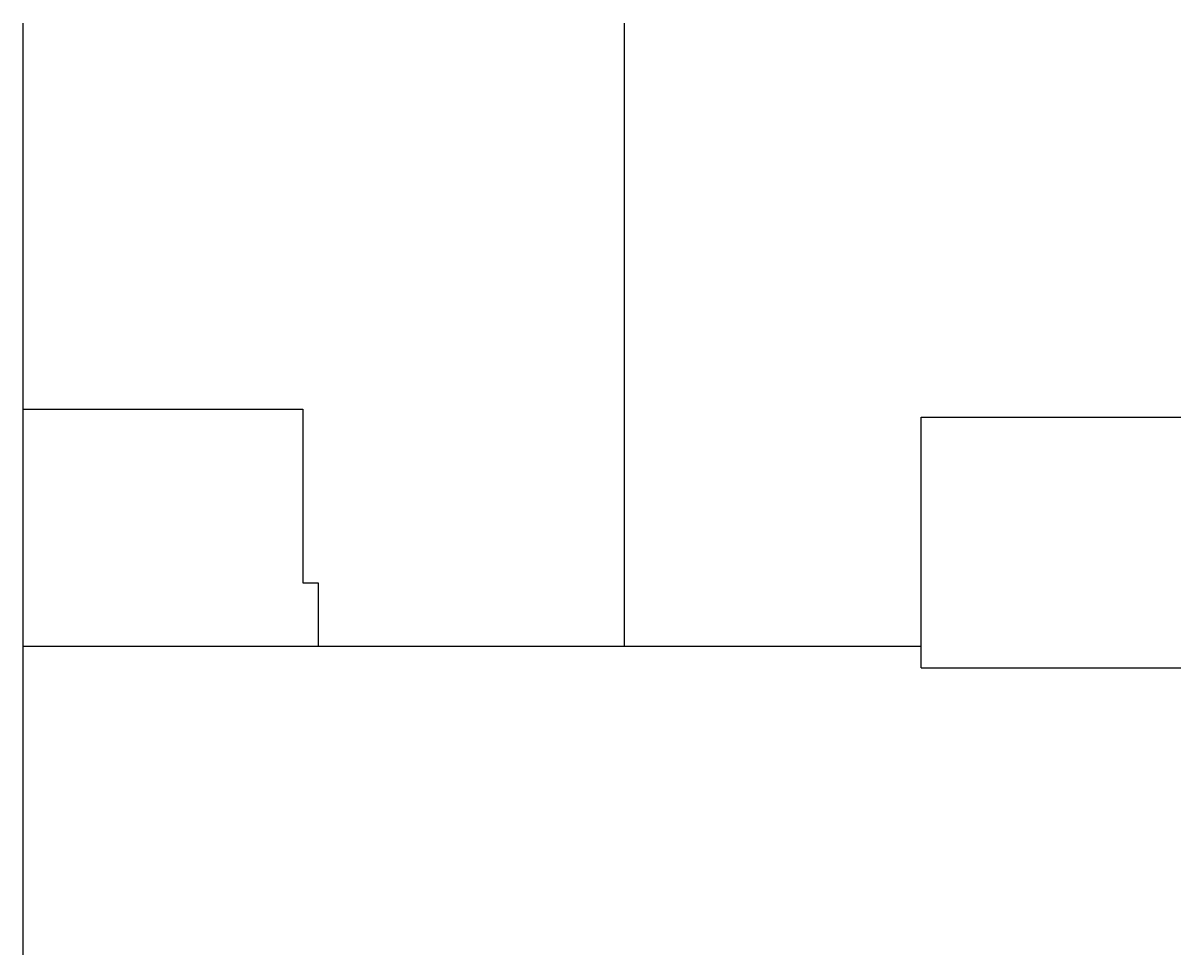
# Paper-space layout 'Layout1' of a CAD drawing. Extents: x 251 to 1162, y 98 to 831.
import ezdxf

# ---------------------------------------------------------------- set-up
doc = ezdxf.new("R2010")
doc.units = 0

psp = doc.layouts.get("Layout1")

# ---------------------------------------------------------------- linework, layer by layer
at = {"layer": 'PANTHOM'}
for p, q in [((251.47, 97.93), (251.47, 830.8)), ((724.09, 830.8), (724.09, 340.45)), ((251.47, 527.05), (471.33, 527.05)), ((471.33, 527.05), (471.33, 390.51)), ((957.56, 323.65), (957.56, 520.87)), ((957.56, 520.87), (1161.85, 520.87)), ((471.33, 390.51), (483.49, 390.51)), ((483.49, 390.51), (483.49, 340.45)), ((957.56, 340.45), (251.47, 340.45)), ((957.56, 323.65), (1161.85, 323.65))]:
    psp.add_line(p, q, dxfattribs=at)

doc.saveas('drawing.dxf')
